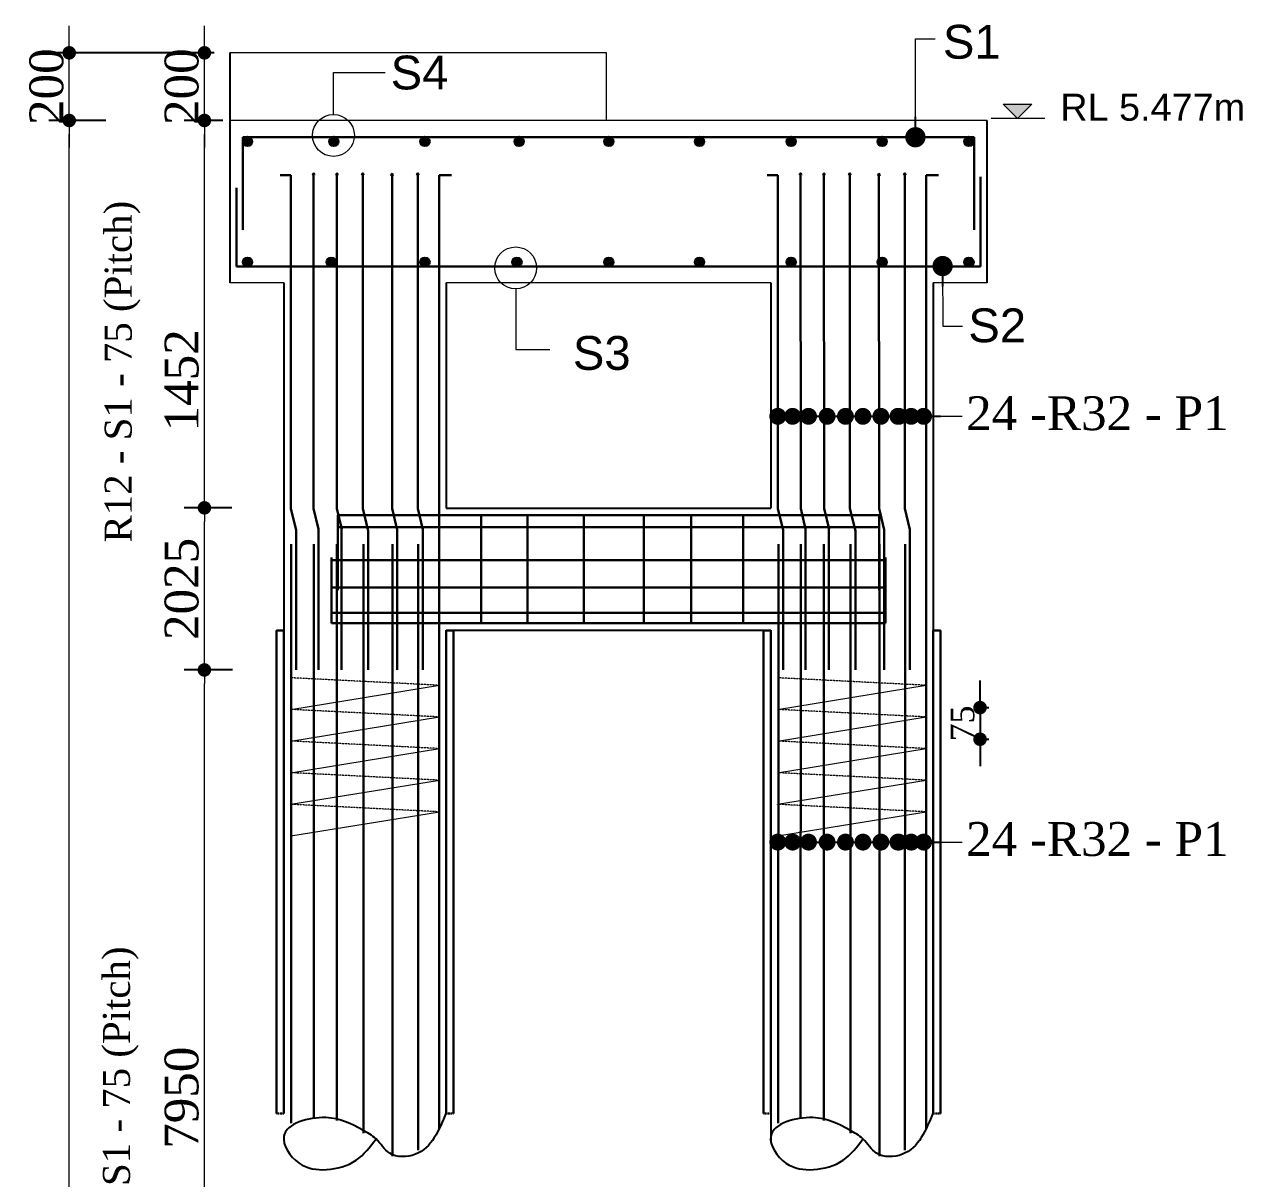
# Model space of a CAD drawing. Header units: millimetres. Extents: x -684453 to 35267, y -286696 to 273430.
# Drawn here: x -304755 to -295749, y 108994 to 117526 of the extents above; entities that cross this region are included whole.
import ezdxf

# ---------------------------------------------------------------- set-up
doc = ezdxf.new("R2010")
doc.units = ezdxf.units.MM
doc.header["$PDMODE"] = 2
doc.linetypes.add('DASHEDX2', pattern=[38.099999999999994, 25.4, -12.7])
doc.linetypes.add('HIDDEN', pattern=[9.524999999999999, 6.35, -3.175])
doc.layers.get('Defpoints').update_dxf_attribs({"lineweight": 13})
for name, color, linetype, lineweight in [('Binder', 136, 'Continuous', 15), ('dim', 4, 'Continuous', 25), ('Dimision', 4, 'Continuous', 9), ('Pile', 11, 'Continuous', 15), ('Pire Line', 11, 'Continuous', 25), ('Reinf.', 12, 'Continuous', 30), ('Rod', 12, 'Continuous', 30), ('Steel Casing', 70, 'Continuous', 30), ('Text', 7, 'Continuous', 15)]:
    doc.layers.add(name, color=color, linetype=linetype, lineweight=lineweight)
doc.styles.add('ROMANS', font='arial.ttf', dxfattribs={"height": 200})
doc.styles.get("Standard").update_dxf_attribs({"font": 'times.ttf'})
doc.dimstyles.new('ISO-25', dxfattribs={"dimtxt": 175, "dimasz": 100, "dimexe": 65, "dimexo": 115.625, "dimgap": 40, "dimtad": 1, "dimtoh": 1, "dimdec": 0, "dimtxsty": 'Standard', "dimblk": 'DOT', "dimcen": 300, "dimclrd": 256, "dimclre": 256, "dimclrt": 256, "dimadec": 0, "dimazin": 0, "dimtfac": 1, "dimtdec": 0, "dimtix": 1, "dimtmove": 0, "dimatfit": 3, "dimldrblk": 'DOT', "dimfxl": 75, "dimlwd": -1, "dimarcsym": 0})

# ---------------------------------------------------------------- blocks, each defined once
blk = doc.blocks.new('_Dot')
at = {"color": 0, "linetype": 'ByBlock', "lineweight": -2}
blk.add_line((-0.5, 0), (-1, 0), dxfattribs=at)
at = {"color": 0, "linetype": 'ByBlock', "const_width": 0.5}
blk.add_lwpolyline([(-0.25, 0, 1), (0.25, 0, 1)], format="xyb", close=True, dxfattribs=at)
blk = doc.blocks.new('*D111')
at = {"layer": 'Defpoints', "color": 0, "ltscale": 3, "transparency": 16777216}
for p in [(-297996.4572006274, 112475.8080255867), (-297996.4572006274, 112241.9991716779), (-297689.797815539, 112241.9991716779)]:
    blk.add_point(p, dxfattribs=at)
at = {"layer": 'Pire Line', "linetype": 'Continuous', "ltscale": 3, "transparency": 16777216}
for p, q in [((-297689.797815539, 112575.8080255867), (-297689.797815539, 112675.8080255867)), ((-297689.797815539, 112475.8080255867), (-297689.797815539, 112241.9991716779)), ((-297689.797815539, 112141.9991716779), (-297689.797815539, 112041.9991716779))]:
    blk.add_line(p, q, dxfattribs=at)
at = {"layer": 'Pire Line', "linetype": 'Continuous', "lineweight": -2, "ltscale": 3, "transparency": 16777216}
for p, q in [((-297724.797815539, 112475.8080255867), (-297624.797815539, 112475.8080255867)), ((-297724.797815539, 112241.9991716779), (-297624.797815539, 112241.9991716779))]:
    blk.add_line(p, q, dxfattribs=at)
at = {"layer": 'Pire Line', "ltscale": 3, "transparency": 16777216, "xscale": 100, "yscale": 100, "zscale": 100}
for p, rotation in [((-297689.797815539, 112475.8080255867), 270), ((-297689.797815539, 112241.9991716779), 90)]:
    blk.add_blockref('_Dot', p, dxfattribs=dict(at, rotation=rotation))
at = {"layer": 'Pire Line', "ltscale": 3, "transparency": 16777216, "insert": (-297819.0642178461, 112358.9035986324), "char_height": 175, "attachment_point": 5, "rotation": 90}
blk.add_mtext('75', dxfattribs=at)
blk = doc.blocks.new('*D115')
at = {"layer": 'Defpoints', "color": 0, "ltscale": 3, "transparency": 16777216}
for p in [(-303424.0061720411, 113952.4193968788), (-303106.4868431191, 113952.4193968788), (-303101.0356423158, 112754.1448276008)]:
    blk.add_point(p, dxfattribs=at)
at = {"layer": 'Dimision', "color": 1, "lineweight": -2, "ltscale": 3, "transparency": 16777216}
for p, q in [((-303222.1118431191, 113952.4193968788), (-303574.0061720411, 113952.4193968788)), ((-303216.6606423158, 112754.1448276008), (-303574.0061720411, 112754.1448276008))]:
    blk.add_line(p, q, dxfattribs=at)
at = {"layer": 'Dimision', "ltscale": 3, "transparency": 16777216}
blk.add_line((-303424.0061720411, 112854.1448276008), (-303424.0061720411, 113852.4193968788), dxfattribs=at)
at = {"layer": 'Dimision', "ltscale": 3, "transparency": 16777216, "xscale": 100, "yscale": 100, "zscale": 100}
for p, rotation in [((-303424.0061720411, 113952.4193968788), 90), ((-303424.0061720411, 112754.1448276008), 270)]:
    blk.add_blockref('_Dot', p, dxfattribs=dict(at, rotation=rotation))
at = {"layer": 'Dimision', "ltscale": 3, "transparency": 16777216, "insert": (-303591.1691136417, 113353.2821122399), "char_height": 250, "attachment_point": 5, "rotation": 90}
blk.add_mtext('2025', dxfattribs=at)
blk = doc.blocks.new('*D118')
at = {"layer": 'Defpoints', "color": 0, "ltscale": 3, "transparency": 16777216}
for p in [(-303424.0061720412, 112754.1448276008), (-303101.0356423158, 112754.1448276008), (-303130.239891895, 106430.6560006439)]:
    blk.add_point(p, dxfattribs=at)
at = {"layer": 'Dimision', "color": 1, "lineweight": -2, "ltscale": 3, "transparency": 16777216}
for p, q in [((-303216.6606423158, 112754.1448276008), (-303574.0061720412, 112754.1448276008)), ((-303245.864891895, 106430.6560006439), (-303574.0061720412, 106430.6560006439))]:
    blk.add_line(p, q, dxfattribs=at)
at = {"layer": 'Dimision', "ltscale": 3, "transparency": 16777216}
blk.add_line((-303424.0061720412, 106530.6560006439), (-303424.0061720412, 112654.1448276008), dxfattribs=at)
at = {"layer": 'Dimision', "ltscale": 3, "transparency": 16777216, "xscale": 100, "yscale": 100, "zscale": 100}
for p, rotation in [((-303424.0061720412, 112754.1448276008), 90), ((-303424.0061720412, 106430.6560006439), 270)]:
    blk.add_blockref('_Dot', p, dxfattribs=dict(at, rotation=rotation))
at = {"layer": 'Dimision', "ltscale": 3, "transparency": 16777216, "insert": (-303591.5296039085, 109592.4004141224), "char_height": 250, "attachment_point": 5, "rotation": 90}
blk.add_mtext('7950', dxfattribs=at)
blk = doc.blocks.new('*D119')
at = {"layer": 'Defpoints', "color": 0, "ltscale": 3, "transparency": 16777216}
for p in [(-303424.0061720407, 116815.628240814), (-303172.4875720821, 116815.628240814), (-303106.4868431191, 113952.4193968788)]:
    blk.add_point(p, dxfattribs=at)
at = {"layer": 'Dimision', "color": 1, "lineweight": -2, "ltscale": 3, "transparency": 16777216}
for p, q in [((-303288.1125720821, 116815.628240814), (-303574.0061720407, 116815.628240814)), ((-303222.1118431191, 113952.4193968788), (-303574.0061720407, 113952.4193968788))]:
    blk.add_line(p, q, dxfattribs=at)
at = {"layer": 'Dimision', "ltscale": 3, "transparency": 16777216}
blk.add_line((-303424.0061720407, 114052.4193968788), (-303424.0061720407, 116715.628240814), dxfattribs=at)
at = {"layer": 'Dimision', "ltscale": 3, "transparency": 16777216, "xscale": 100, "yscale": 100, "zscale": 100}
for p, rotation in [((-303424.0061720407, 116815.628240814), 90), ((-303424.0061720407, 113952.4193968788), 270)]:
    blk.add_blockref('_Dot', p, dxfattribs=dict(at, rotation=rotation))
at = {"layer": 'Dimision', "ltscale": 3, "transparency": 16777216, "insert": (-303591.1691136412, 114894.9954146216), "char_height": 250, "attachment_point": 5, "rotation": 90}
blk.add_mtext('1452', dxfattribs=at)
blk = doc.blocks.new('*D121')
at = {"layer": 'Defpoints', "color": 0, "ltscale": 3, "transparency": 16777216}
for p in [(-304423.426995231, 116815.628240814), (-304035.9953661415, 116815.628240814), (-303869.2103065042, 83736.26706306737)]:
    blk.add_point(p, dxfattribs=at)
at = {"layer": 'Dimision', "color": 1, "lineweight": -2, "ltscale": 3, "transparency": 16777216}
for p, q in [((-304151.6203661415, 116815.628240814), (-304573.426995231, 116815.628240814)), ((-303984.8353065042, 83736.26706306737), (-304573.426995231, 83736.26706306737))]:
    blk.add_line(p, q, dxfattribs=at)
at = {"layer": 'Dimision', "ltscale": 3, "transparency": 16777216}
blk.add_line((-304423.426995231, 83836.26706306737), (-304423.426995231, 116715.628240814), dxfattribs=at)
at = {"layer": 'Dimision', "ltscale": 3, "transparency": 16777216, "xscale": 100, "yscale": 100, "zscale": 100}
for p, rotation in [((-304423.426995231, 116815.628240814), 90), ((-304423.426995231, 83736.26706306737), 270)]:
    blk.add_blockref('_Dot', p, dxfattribs=dict(at, rotation=rotation))
at = {"layer": 'Dimision', "ltscale": 3, "transparency": 16777216, "insert": (-304590.9504270983, 100275.9476519407), "char_height": 250, "attachment_point": 5, "rotation": 90}
blk.add_mtext('59552', dxfattribs=at)
blk = doc.blocks.new('*D377')
at = {"layer": 'Defpoints', "color": 0, "ltscale": 0.25, "transparency": 16777216}
for p in [(-303424.0061720412, 117315.628240814), (-303236.6887370545, 117315.628240814), (-303172.4875720821, 116815.628240814)]:
    blk.add_point(p, dxfattribs=at)
at = {"layer": 'Dimision', "ltscale": 0.25, "transparency": 16777216}
for p, q in [((-303424.0061720412, 117415.628240814), (-303424.0061720412, 117515.628240814)), ((-303424.0061720412, 116815.628240814), (-303424.0061720412, 117315.628240814)), ((-303424.0061720412, 116715.628240814), (-303424.0061720412, 116615.628240814))]:
    blk.add_line(p, q, dxfattribs=at)
at = {"layer": 'Dimision', "color": 1, "lineweight": -2, "ltscale": 0.25, "transparency": 16777216}
for p, q in [((-303352.3137370545, 117315.628240814), (-303574.0061720412, 117315.628240814)), ((-303288.1125720821, 116815.628240814), (-303574.0061720412, 116815.628240814))]:
    blk.add_line(p, q, dxfattribs=at)
at = {"layer": 'Dimision', "ltscale": 0.25, "transparency": 16777216, "xscale": 100, "yscale": 100, "zscale": 100}
for p, rotation in [((-303424.0061720412, 117315.628240814), 270), ((-303424.0061720412, 116815.628240814), 90)]:
    blk.add_blockref('_Dot', p, dxfattribs=dict(at, rotation=rotation))
at = {"layer": 'Dimision', "ltscale": 0.25, "transparency": 16777216, "insert": (-303591.1691136418, 117065.628240814), "char_height": 250, "attachment_point": 5, "rotation": 90}
blk.add_mtext('200', dxfattribs=at)
blk = doc.blocks.new('*D378')
at = {"layer": 'Defpoints', "color": 0, "ltscale": 0.25, "transparency": 16777216}
for p in [(-304423.4269952302, 117315.628240814), (-303236.6887370545, 117315.628240814), (-304035.9953661415, 116815.628240814)]:
    blk.add_point(p, dxfattribs=at)
at = {"layer": 'Dimision', "ltscale": 0.25, "transparency": 16777216}
for p, q in [((-304423.4269952302, 117415.628240814), (-304423.4269952302, 117515.628240814)), ((-304423.4269952302, 116815.628240814), (-304423.4269952302, 117315.628240814)), ((-304423.4269952302, 116715.628240814), (-304423.4269952302, 116615.628240814))]:
    blk.add_line(p, q, dxfattribs=at)
at = {"layer": 'Dimision', "color": 1, "lineweight": -2, "ltscale": 0.25, "transparency": 16777216}
for p, q in [((-303352.3137370545, 117315.628240814), (-304573.4269952302, 117315.628240814)), ((-304151.6203661415, 116815.628240814), (-304573.4269952302, 116815.628240814))]:
    blk.add_line(p, q, dxfattribs=at)
at = {"layer": 'Dimision', "ltscale": 0.25, "transparency": 16777216, "xscale": 100, "yscale": 100, "zscale": 100}
for p, rotation in [((-304423.4269952302, 117315.628240814), 270), ((-304423.4269952302, 116815.628240814), 90)]:
    blk.add_blockref('_Dot', p, dxfattribs=dict(at, rotation=rotation))
at = {"layer": 'Dimision', "ltscale": 0.25, "transparency": 16777216, "insert": (-304590.5899368307, 117065.628240814), "char_height": 250, "attachment_point": 5, "rotation": 90}
blk.add_mtext('200', dxfattribs=at)

msp = doc.modelspace()

# ---------------------------------------------------------------- hatches: boundary and pattern name
at = {"layer": 'Dimision', "ltscale": 5}
msp.add_hatch(color=256, dxfattribs=at).paths.add_polyline_path([(-297519.2581646407, 116936.6578329453), (-297307.1261302847, 116936.6578329453), (-297413.1921474627, 116830.5918157674)])
at = {"layer": 'Pire Line', "ltscale": 3}
h = msp.add_hatch(color=256, dxfattribs=at)
h.set_gradient(color1=(238, 17, 46), color2=(219, 15, 42), one_color=1, tint=0.4600000083446503, name='INVCYLINDER')
h.paths.add_polyline_path([(-303140.195875369, 116661.3299771968, 1), (-303070.2995783183, 116661.3299771968, 1)])
h = msp.add_hatch(color=256, dxfattribs=at)
h.set_gradient(color1=(238, 17, 46), color2=(219, 15, 42), one_color=1, tint=0.4600000083446503, name='INVCYLINDER')
h.paths.add_polyline_path([(-302502.6574024805, 116661.3299771968, 1), (-302432.7611054297, 116661.3299771968, 1)])
h = msp.add_hatch(color=256, dxfattribs=at)
h.set_gradient(color1=(238, 17, 46), color2=(219, 15, 42), one_color=1, tint=0.4600000083446503, name='INVCYLINDER')
h.paths.add_polyline_path([(-301828.3874997, 116661.3299771968, 1), (-301758.4912026492, 116661.3299771968, 1)])
h = msp.add_hatch(color=256, dxfattribs=at)
h.set_gradient(color1=(238, 17, 46), color2=(219, 15, 42), one_color=1, tint=0.4600000083446503, name='INVCYLINDER')
h.paths.add_polyline_path([(-301132.7549575539, 116661.3299771968, 1), (-301062.8586605032, 116661.3299771968, 1)])
h = msp.add_hatch(color=256, dxfattribs=at)
h.set_gradient(color1=(238, 17, 46), color2=(219, 15, 42), one_color=1, tint=0.4600000083446503, name='INVCYLINDER')
h.paths.add_polyline_path([(-300468.7534065094, 116661.3299771968, 1), (-300398.8571094587, 116661.3299771968, 1)])
h = msp.add_hatch(color=256, dxfattribs=at)
h.set_gradient(color1=(238, 17, 46), color2=(219, 15, 42), one_color=1, tint=0.4600000083446503, name='INVCYLINDER')
h.paths.add_polyline_path([(-299798.4155329239, 116661.3299771968, 1), (-299728.5192358731, 116661.3299771968, 1)])
h = msp.add_hatch(color=256, dxfattribs=at)
h.set_gradient(color1=(238, 17, 46), color2=(219, 15, 42), one_color=1, tint=0.4600000083446503, name='INVCYLINDER')
h.paths.add_polyline_path([(-299121.5684647512, 116661.3299771968, 1), (-299051.6721677005, 116661.3299771968, 1)])
h = msp.add_hatch(color=256, dxfattribs=at)
h.set_gradient(color1=(238, 17, 46), color2=(219, 15, 42), one_color=1, tint=0.4600000083446503, name='INVCYLINDER')
h.paths.add_polyline_path([(-298448.546206336, 116661.3299771968, 1), (-298378.6499092852, 116661.3299771968, 1)])
h = msp.add_hatch(color=256, dxfattribs=at)
h.set_gradient(color1=(238, 17, 46), color2=(219, 15, 42), one_color=1, tint=0.4600000083446503, name='INVCYLINDER')
h.paths.add_polyline_path([(-297806.5474048416, 116661.3299771968, 1), (-297736.6511077909, 116661.3299771968, 1)])
h = msp.add_hatch(color=256, dxfattribs=at)
h.set_gradient(color1=(238, 17, 46), color2=(219, 15, 42), one_color=1, tint=0.4600000083446503, name='INVCYLINDER')
h.paths.add_polyline_path([(-303140.195875369, 115767.9260307527, -1), (-303070.2995783183, 115767.9260307527, -1)])
h = msp.add_hatch(color=256, dxfattribs=at)
h.set_gradient(color1=(238, 17, 46), color2=(219, 15, 42), one_color=1, tint=0.4600000083446503, name='INVCYLINDER')
h.paths.add_polyline_path([(-302521.11940422, 115767.9260307527, -1), (-302451.2231071692, 115767.9260307527, -1)])
h = msp.add_hatch(color=256, dxfattribs=at)
h.set_gradient(color1=(238, 17, 46), color2=(219, 15, 42), one_color=1, tint=0.4600000083446503, name='INVCYLINDER')
h.paths.add_polyline_path([(-301828.3874997, 115767.9260307527, -1), (-301758.4912026492, 115767.9260307527, -1)])
h = msp.add_hatch(color=256, dxfattribs=at)
h.set_gradient(color1=(238, 17, 46), color2=(219, 15, 42), one_color=1, tint=0.4600000083446503, name='INVCYLINDER')
h.paths.add_polyline_path([(-301148.268289235, 115767.9260307527, -1), (-301078.3719921842, 115767.9260307527, -1)])
h = msp.add_hatch(color=256, dxfattribs=at)
h.set_gradient(color1=(238, 17, 46), color2=(219, 15, 42), one_color=1, tint=0.4600000083446503, name='INVCYLINDER')
h.paths.add_polyline_path([(-300468.7534065094, 115767.9260307527, -1), (-300398.8571094587, 115767.9260307527, -1)])
h = msp.add_hatch(color=256, dxfattribs=at)
h.set_gradient(color1=(238, 17, 46), color2=(219, 15, 42), one_color=1, tint=0.4600000083446503, name='INVCYLINDER')
h.paths.add_polyline_path([(-299798.4155329239, 115767.9260307527, -1), (-299728.5192358731, 115767.9260307527, -1)])
h = msp.add_hatch(color=256, dxfattribs=at)
h.set_gradient(color1=(238, 17, 46), color2=(219, 15, 42), one_color=1, tint=0.4600000083446503, name='INVCYLINDER')
h.paths.add_polyline_path([(-299121.5684647512, 115767.9260307527, -1), (-299051.6721677005, 115767.9260307527, -1)])
h = msp.add_hatch(color=256, dxfattribs=at)
h.set_gradient(color1=(238, 17, 46), color2=(219, 15, 42), one_color=1, tint=0.4600000083446503, name='INVCYLINDER')
h.paths.add_polyline_path([(-298448.546206336, 115767.9260307527, -1), (-298378.6499092852, 115767.9260307527, -1)])
h = msp.add_hatch(color=256, dxfattribs=at)
h.set_gradient(color1=(238, 17, 46), color2=(219, 15, 42), one_color=1, tint=0.4600000083446503, name='INVCYLINDER')
h.paths.add_polyline_path([(-297806.5474048416, 115767.9260307527, -1), (-297736.6511077909, 115767.9260307527, -1)])
at = {"layer": 'Reinf.', "ltscale": 5}
for points in [[(-302622.8309933733, 116418.0257899626, 1), (-302610.8309933733, 116418.0257899626, 1)], [(-302450.0590221065, 116418.0257899626, 1), (-302438.0590221065, 116418.0257899626, 1)], [(-302259.0228101538, 116418.0257899626, 1), (-302247.0228101538, 116418.0257899626, 1)], [(-302042.8913556276, 116414.296144103, 1), (-302030.8913556276, 116414.296144103, 1)], [(-301852.3917552386, 116418.0257899626, 1), (-301840.3917552386, 116418.0257899626, 1)], [(-299022.8309933733, 116418.0257899626, 1), (-299010.8309933733, 116418.0257899626, 1)], [(-298850.0590221065, 116418.0257899626, 1), (-298838.0590221065, 116418.0257899626, 1)], [(-298659.0228101538, 116418.0257899626, 1), (-298647.0228101538, 116418.0257899626, 1)], [(-298442.8913556276, 116414.296144103, 1), (-298430.8913556276, 116414.296144103, 1)], [(-298252.3917552386, 116418.0257899626, 1), (-298240.3917552386, 116418.0257899626, 1)]]:
    msp.add_hatch(color=256, dxfattribs=at).paths.add_polyline_path(points)

# ---------------------------------------------------------------- linework, layer by layer
at = {"layer": 'Binder', "linetype": 'DASHEDX2', "ltscale": 0.006999999999999999}
for p, q in [((-301687.1208152869, 112640.6313957322), (-302785.1144243928, 112696.1882196341)), ((-298089.1523424708, 112640.6313957322), (-299187.1459515766, 112696.1882196341)), ((-301687.1208152869, 112406.8225418234), (-302785.1144243928, 112462.3793657253)), ((-298089.1523424708, 112406.8225418234), (-299187.1459515767, 112462.3793657253)), ((-301687.120815287, 112173.0136879146), (-302785.1144243929, 112228.5705118165)), ((-298089.1523424709, 112173.0136879146), (-299187.1459515768, 112228.5705118165)), ((-301687.1208152871, 111939.2048340058), (-302785.1144243929, 111994.7616579078)), ((-298089.1523424709, 111939.2048340058), (-299187.1459515768, 111994.7616579078)), ((-301687.1208152871, 111705.395980097), (-302785.114424393, 111760.952803999)), ((-298089.152342471, 111705.395980097), (-299187.1459515769, 111760.952803999))]:
    msp.add_line(p, q, dxfattribs=at)
at = {"layer": 'Binder', "ltscale": 5}
for p, q in [((-302785.1144243928, 112462.3793657253), (-301687.1208152869, 112640.6313957322)), ((-299187.1459515766, 112462.3793657253), (-298089.1523424708, 112640.6313957322)), ((-302785.1144243928, 112228.5705118165), (-301687.1208152869, 112406.8225418234)), ((-299187.1459515767, 112228.5705118165), (-298089.1523424708, 112406.8225418234)), ((-302785.1144243929, 111994.7616579078), (-301687.120815287, 112173.0136879146)), ((-299187.1459515768, 111994.7616579078), (-298089.1523424709, 112173.0136879146)), ((-302785.1144243929, 111760.952803999), (-301687.1208152871, 111939.2048340058)), ((-299187.1459515768, 111760.952803999), (-298089.1523424709, 111939.2048340058)), ((-302785.114424393, 111527.1439500902), (-301687.1208152871, 111705.395980097)), ((-299187.1459515769, 111527.1439500902), (-298089.152342471, 111705.395980097))]:
    msp.add_line(p, q, dxfattribs=at)
at = {"layer": 'dim', "ltscale": 30}
for points in [[(-301636.6887370544, 109483.8502030367), (-301864.2796417706, 109174.0154472273), (-302054.1529183149, 109181.4410870934), (-302155.3365414182, 109287.4314149645), (-302252.7095212998, 109353.3193168099), (-302526.9260566939, 109445.0758169805), (-302836.6887370544, 109307.7592790325), (-302724.5335433491, 109109.0309498596), (-302521.6770077728, 109061.2929512903), (-302302.6125493018, 109129.9759681499), (-302155.3365414182, 109287.4314149645)], [(-298036.6887370544, 109483.8502030367), (-298264.2796417706, 109174.0154472273), (-298454.1529183149, 109181.4410870934), (-298555.3365414182, 109287.4314149645), (-298652.7095212998, 109353.3193168099), (-298926.9260566939, 109445.0758169805), (-299236.6887370544, 109307.7592790325), (-299124.5335433491, 109109.0309498596), (-298921.6770077728, 109061.2929512903), (-298702.6125493018, 109129.9759681499), (-298555.3365414182, 109287.4314149645)]]:
    msp.add_spline(points, degree=3, dxfattribs=at)
at = {"layer": 'Dimision', "ltscale": 5}
for p, q in [((-298166.8353472647, 117418.5390627056), (-298020.4341671917, 117418.5390627056)), ((-302469.8354735221, 116860.0849213), (-302469.8354735221, 117169.9333339842)), ((-302469.8354735221, 117169.9333339842), (-302087.8350950647, 117169.9333339842)), ((-297209.9969402009, 116830.5918157674), (-297606.8448849143, 116830.5918157674)), ((-301122.8718248734, 115571.1715603279), (-301122.8718248734, 115122.2531829678)), ((-297965.9763011182, 115296.1619560385), (-297819.5751210452, 115296.1619560385)), ((-301122.8718248734, 115122.2531829678), (-300871.2966282855, 115122.2531829678)), ((-297822.7261225078, 111481.6875297838), (-297822.7261225078, 111481.6875297838)), ((-297822.7261225078, 111481.6875297838), (-297822.7261225078, 111481.6875297838))]:
    msp.add_line(p, q, dxfattribs=at)
msp.add_lwpolyline([(-297519.2581646407, 116936.6578329453), (-297307.1261302847, 116936.6578329453), (-297413.1921474627, 116830.5918157674)], close=True, dxfattribs=at)
for centre in [(-302469.8354735221, 116705.2571160661), (-301122.8718248734, 115725.9993655618)]:
    msp.add_circle(centre, 154.8278052338719, dxfattribs=at)
at = {"layer": 'Pile', "ltscale": 3}
for p, q in [((-300451.6887370544, 117315.6282408139), (-303236.6887370544, 117315.6282408139)), ((-300451.6887370543, 116815.6282408139), (-300451.6887370544, 117315.6282408139)), ((-297636.6887370544, 116815.6282408139), (-303236.6887370544, 116815.6282408139)), ((-302836.6887370544, 115615.6282408139), (-303236.6887370544, 115615.6282408139)), ((-299236.6887370544, 115615.6282408139), (-301636.6887370544, 115615.6282408139)), ((-297636.6887370544, 115615.6282408139), (-298036.6887370544, 115615.6282408139))]:
    msp.add_line(p, q, dxfattribs=at)
at = {"layer": 'Pire Line', "ltscale": 3}
for p, q in [((-303236.6887370544, 117315.6282408139), (-303236.6887370544, 115615.6282408139)), ((-297636.6887370544, 115615.6282408139), (-297636.6887370544, 116815.6282408139)), ((-302836.6887370544, 115615.6282408139), (-302836.6887370544, 109476.7850459145)), ((-301636.6887370544, 115615.6282408139), (-301636.6887370544, 113948.8122594143)), ((-299236.6887370544, 115615.6282408139), (-299236.6887370544, 113948.8122594144)), ((-298036.6887370544, 115615.6282408139), (-298036.6887370544, 109483.8502030367)), ((-298036.6887370544, 115615.6282408139), (-298036.6887370544, 109483.8502030367)), ((-301636.6887370544, 113948.8122594144), (-299236.6887370544, 113948.8122594144)), ((-301636.6887370544, 113048.8122594143), (-299236.6887370544, 113048.8122594144)), ((-301636.6887370544, 113048.8122594143), (-301636.6887370544, 109483.8502030367)), ((-299236.6887370544, 113048.8122594144), (-299236.6887370544, 109271.9698356152)), ((-299236.6887370544, 113048.8122594144), (-299236.6887370544, 109271.9698356152))]:
    msp.add_line(p, q, dxfattribs=at)
at = {"layer": 'Pire Line', "color": 1, "ltscale": 3}
for centre in [(-303105.2477268436, 116661.3299771968), (-302467.7092539551, 116661.3299771968), (-301793.4393511746, 116661.3299771968), (-301097.8068090286, 116661.3299771968), (-300433.805257984, 116661.3299771968), (-299763.4673843985, 116661.3299771968), (-299086.6203162259, 116661.3299771968), (-298413.5980578106, 116661.3299771968), (-297771.5992563163, 116661.3299771968), (-303105.2477268436, 115767.9260307527), (-302486.1712556946, 115767.9260307527), (-301793.4393511746, 115767.9260307527), (-301113.3201407096, 115767.9260307527), (-300433.805257984, 115767.9260307527), (-299763.4673843985, 115767.9260307527), (-299086.6203162259, 115767.9260307527), (-298413.5980578106, 115767.9260307527), (-297771.5992563163, 115767.9260307527)]:
    msp.add_circle(centre, 34.94814852538771, dxfattribs=at)
at = {"layer": 'Reinf.', "ltscale": 5}
for p, q in [((-302785.1144243927, 116412.154089208), (-302864.1338402811, 116412.154089208)), ((-302616.8309933733, 113946.4647267785), (-302616.8309933733, 116418.0257899626)), ((-302443.8452010635, 113946.4647267785), (-302443.8452010635, 116416.1203690047)), ((-302253.0228101538, 113946.4647267785), (-302253.0228101538, 116418.0257899626)), ((-302036.8913556276, 113946.4647267785), (-302036.8913556276, 116418.0257899626)), ((-301689.1523424708, 116412.154089208), (-301596.9861806414, 116412.154089208)), ((-299185.1144243927, 116412.154089208), (-299264.1338402811, 116412.154089208)), ((-299015.622121, 113946.4647267785), (-299016.8309933733, 116418.0257899626)), ((-298842.6363286902, 113946.4647267785), (-298843.8452010635, 116416.1203690047)), ((-298651.8139377804, 113946.4647267785), (-298653.0228101538, 116418.0257899626)), ((-298435.6824832542, 113946.4647267785), (-298436.8913556276, 116418.0257899626)), ((-298089.1523424708, 116412.154089208), (-297996.9861806414, 116412.154089208)), ((-302785.1144243927, 113946.4647267785), (-302746.273243094, 113787.8744862759)), ((-302616.8309933733, 113946.4647267785), (-302580.5256444843, 113794.4765318172)), ((-302443.8452010635, 113946.4647267785), (-302407.5398521745, 113794.4765318172)), ((-302253.0228101538, 113946.4647267785), (-302212.1974316417, 113782.7086242434)), ((-302036.8913556276, 113946.4647267785), (-301998.7455099961, 113789.684794293)), ((-301846.2198026181, 113946.4647267784), (-301809.3196830134, 113792.928044884)), ((-299183.9055520194, 113946.4647267785), (-299145.0643707207, 113787.8744862759)), ((-299015.622121, 113946.4647267785), (-298979.3167721109, 113794.4765318172)), ((-298842.6363286902, 113946.4647267785), (-298806.3309798011, 113794.4765318172)), ((-298651.8139377804, 113946.4647267785), (-298610.9885592684, 113782.7086242434)), ((-298435.6824832542, 113946.4647267785), (-298397.5366376227, 113789.684794293)), ((-298245.0109302448, 113946.4647267784), (-298208.11081064, 113792.928044884)), ((-302746.273243094, 112754.1448276008), (-302746.273243094, 113787.8744862758)), ((-302580.5256444843, 112754.1448276008), (-302580.5256444843, 113794.4765318171)), ((-302409.5163253131, 112754.1448276008), (-302409.5163253131, 113799.622284203)), ((-302212.1974316417, 112754.1448276008), (-302212.1974316417, 113782.7086242433)), ((-301998.745509996, 112754.1448276008), (-301998.7455099961, 113789.684794293)), ((-301809.3196830134, 112754.1448276008), (-301809.3196830134, 113792.9280448841)), ((-299145.0643707207, 112754.1448276008), (-299145.0643707206, 113787.8744862758)), ((-298979.3167721109, 112754.1448276008), (-298979.3167721109, 113794.4765318171)), ((-298808.3074529397, 112754.1448276008), (-298808.3074529397, 113799.622284203)), ((-298610.9885592684, 112754.1448276008), (-298610.9885592684, 113782.7086242433)), ((-298397.5366376227, 112754.1448276008), (-298397.5366376227, 113789.684794293)), ((-298208.1108106401, 112754.1448276008), (-298208.11081064, 113792.9280448841)), ((-302781.8109912178, 109404.4018888377), (-302781.8109912177, 113684.769622272)), ((-302616.063392608, 109444.2327096947), (-302616.063392608, 113684.769622272)), ((-302445.0540734368, 109424.8929126031), (-302445.0540734368, 113684.769622272)), ((-302247.7351797654, 109330.142293065), (-302247.7351797654, 113684.769622272)), ((-302034.2832581198, 109160.4107217308), (-302034.2832581198, 113684.769622272)), ((-301844.8574311372, 109203.6224234972), (-301844.8574311371, 113684.769622272)), ((-299181.8109912178, 109404.4018888377), (-299180.6021188444, 113684.769622272)), ((-299016.063392608, 109444.2327096947), (-299014.8545202347, 113684.769622272)), ((-298845.0540734368, 109424.8929126031), (-298843.8452010635, 113684.769622272)), ((-298647.7351797654, 109330.142293065), (-298646.5263073921, 113684.769622272)), ((-298434.2832581198, 109160.4107217308), (-298433.0743857465, 113684.769622272)), ((-298244.8574311372, 109203.6224234972), (-298243.6485587638, 113684.769622272))]:
    msp.add_line(p, q, dxfattribs=at)
for points in [[(-302785.1144243927, 113946.4647267785), (-302785.1144243927, 116412.154089208)], [(-301846.2198026181, 113946.4647267785), (-301846.2198026181, 116418.0257899626)], [(-301689.1523424708, 109361.3030944524), (-301689.1523424708, 116412.154089208)], [(-299183.9055520194, 113946.4647267785), (-299185.1144243927, 116412.154089208)], [(-298245.0109302448, 113946.4647267785), (-298246.2198026181, 116418.0257899626)], [(-298089.1523424708, 109361.3030944524), (-298089.1523424708, 116412.154089208)]]:
    msp.add_lwpolyline(points, dxfattribs=at)
for centre in [(-302616.8309933733, 116418.0257899626), (-302444.0590221065, 116418.0257899626), (-302253.0228101538, 116418.0257899626), (-302036.8913556276, 116414.296144103), (-301846.3917552386, 116418.0257899626), (-299016.8309933733, 116418.0257899626), (-298844.0590221065, 116418.0257899626), (-298653.0228101538, 116418.0257899626), (-298436.8913556276, 116414.296144103), (-298246.3917552386, 116418.0257899626)]:
    msp.add_circle(centre, 6, dxfattribs=at)
at = {"layer": 'Rod', "ltscale": 0.1}
for p, q in [((-297733.1751863275, 116691.762865519), (-303140.2022877812, 116691.762865519)), ((-303140.2022877812, 116008.4981241363), (-303140.2022877812, 116691.762865519)), ((-297733.1751863275, 116008.4981241363), (-297733.1751863275, 116691.762865519)), ((-297686.6887370544, 115736.5227780132), (-297686.6887370544, 116398.7579697408)), ((-303186.6887370544, 115736.5227780132), (-303186.6887370544, 116317.2697863198)), ((-297686.6887370543, 115736.5227780132), (-303186.6887370543, 115736.5227780132)), ((-298435.1038051312, 113898.4802415924), (-302438.2736689775, 113898.4802415924)), ((-302438.2736689775, 113344.4799130304), (-302438.2736689775, 113898.4802415924)), ((-301377.0380442573, 113898.4802415924), (-301377.0380442573, 113099.2692613733)), ((-301034.5538176509, 113898.4802415924), (-301034.5538176509, 113099.2692613733)), ((-300619.5453887008, 113898.4802415924), (-300619.5453887008, 113099.2692613733)), ((-300176.4474165328, 113898.4802415924), (-300176.4474165328, 113099.2692613733)), ((-299825.5211212952, 113898.4802415924), (-299825.5211212952, 113099.2692613733)), ((-299440.1627657419, 113898.4802415924), (-299440.1627657419, 113099.2692613733)), ((-298435.1038051312, 113344.4799130304), (-298435.1038051312, 113898.4802415924)), ((-298435.1038051312, 113810.4888244102), (-302438.2736689775, 113810.4888244102)), ((-302484.7601182507, 113099.2692613733), (-302484.7601182507, 113586.3124693937)), ((-298388.617355858, 113099.2692613733), (-298388.617355858, 113586.3124693937)), ((-298388.6173558579, 113565.2734052324), (-302484.7601182507, 113565.2734052324)), ((-298388.6173558579, 113364.6551128449), (-302484.7601182507, 113364.6551128449)), ((-298388.6173558579, 113177.1594090754), (-302484.7601182507, 113177.1594090754)), ((-298388.6173558579, 113099.2692613733), (-302484.7601182507, 113099.2692613733))]:
    msp.add_line(p, q, dxfattribs=at)
at = {"layer": 'Steel Casing', "linetype": 'HIDDEN', "ltscale": 0.3}
for p, q in [((-302890.0131447112, 109476.785225042), (-302836.7111024018, 109476.7850459896)), ((-301636.6854531163, 109476.7810148595), (-301583.3834108069, 109476.7808358071)), ((-299290.0131447111, 109476.785225042), (-299236.7111024018, 109476.7850459896)), ((-298036.6854531163, 109476.7810148595), (-297983.3834108069, 109476.7808358071))]:
    msp.add_line(p, q, dxfattribs=at)
at = {"layer": 'Steel Casing', "linetype": 'Continuous', "ltscale": 0.3}
for points in [[(-302836.7111024018, 109476.7850459896), (-302836.6967821714, 113044.8963663695), (-302890.0244737805, 113044.8963663695), (-302890.0393839655, 109476.7852251302)], [(-301583.3834108069, 109476.7808358071), (-301583.3690905624, 113044.8963663695), (-301636.6967821714, 113044.8963663695), (-301636.7116923712, 109476.7810149476)], [(-299236.7111024018, 109476.7850459896), (-299236.6967821714, 113044.8963663695), (-299290.0244737804, 113044.8963663695), (-299290.0393839655, 109476.7852251302)], [(-297983.3834108069, 109476.7808358071), (-297983.3690905623, 113044.8963663695), (-298036.6967821714, 113044.8963663695), (-298036.7116923712, 109476.7810149476)]]:
    msp.add_lwpolyline(points, dxfattribs=at)

# ---------------------------------------------------------------- texts
at = {"layer": 'Dimision', "ltscale": 3, "char_height": 200, "attachment_point": 5, "rotation": 90}
for insert in [(-304028.8186484028, 114959.0919908517), (-304042.0404825076, 109447.6356978271)]:
    msp.add_mtext('R12 - S1 - 75 (Pitch)', dxfattribs=dict(at, insert=insert))
at = {"layer": 'Text', "style": 'ROMANS'}
msp.add_text('RL 5.477m', height=200, dxfattribs=at).set_placement((-297096.7058952088, 116813.8977891223))
at = {"layer": 'Text'}
for p in [(-297792.7947943633, 114526.9216836627), (-297792.7947943633, 111379.74182098)]:
    msp.add_text('24 -R32 - P1', height=250, dxfattribs=at).set_placement(p)
at = {"layer": 'Text', "char_height": 250, "width": 8235.458837304614, "attachment_point": 1, "style": 'ROMANS'}
for s, insert in [('S1', (-297964.3213441778, 117522.3117376056)), ('S4', (-302047.1148120436, 117295.1180792437)), ('S2', (-297776.753122378, 115426.5876671194)), ('S3', (-300700.1511633949, 115222.4144936962))]:
    msp.add_mtext(s, dxfattribs=dict(at, insert=insert))

# ---------------------------------------------------------------- dimensions: what is measured, and where the dimension line sits
at = {"layer": 'Dimision', "ltscale": 0.25}
for base, p1, picture, middle in [((-304423.4269952302, 117315.628240814), (-304035.9953661414, 116815.6282408139), '*D378', (-304590.5899368307, 117065.628240814)), ((-303424.0061720412, 117315.628240814), (-303172.487572082, 116815.6282408139), '*D377', (-303591.1691136418, 117065.628240814))]:
    dim = msp.add_linear_dim(base=base, p1=p1, p2=(-303236.6887370544, 117315.6282408139), angle=90, text='200', dimstyle='ISO-25', override={"dimtxt": 250, "dimexe": 150, "dimclre": 1, "dimtmove": 1}, dxfattribs=at)
    dim.commit()
    dim.dimension.update_dxf_attribs({"geometry": picture, "text_midpoint": middle})
at = {"layer": 'Dimision', "ltscale": 3}
for base, p1, p2, text, picture, middle in [((-304423.426995231, 116815.628240814), (-303869.210306504, 83736.26706306734), (-304035.9953661414, 116815.6282408139), '59552', '*D121', (-304590.9504270983, 100275.9476519407)), ((-303424.0061720411, 113952.4193968788), (-303101.0356423157, 112754.1448276008), (-303106.486843119, 113952.4193968787), '2025', '*D115', (-303591.1691136417, 113353.2821122399)), ((-303424.0061720412, 112754.1448276008), (-303130.2398918949, 106430.6560006439), (-303101.0356423157, 112754.1448276008), '7950', '*D118', (-303591.5296039085, 109592.4004141224))]:
    dim = msp.add_linear_dim(base=base, p1=p1, p2=p2, angle=90, text=text, dimstyle='ISO-25', override={"dimtxt": 250, "dimexe": 150, "dimclre": 1}, dxfattribs=at)
    dim.commit()
    dim.dimension.update_dxf_attribs({"geometry": picture, "text_midpoint": middle})
dim = msp.add_linear_dim(base=(-303424.0061720407, 116815.628240814), p1=(-303106.486843119, 113952.4193968787), p2=(-303172.487572082, 116815.6282408139), angle=90, text='1452', dimstyle='ISO-25', override={"dimtxt": 250, "dimexe": 150, "dimclre": 1}, dxfattribs=at)
dim.commit()
dim.dimension.update_dxf_attribs({"geometry": '*D119', "text_midpoint": (-303424.0061720406, 114894.9954146216), "dimtype": 160})
at = {"layer": 'Pire Line', "ltscale": 3}
dim = msp.add_linear_dim(base=(-297689.797815539, 112241.9991716779), p1=(-297996.4572006273, 112475.8080255866), p2=(-297996.4572006273, 112241.9991716778), angle=90, text='75', dimstyle='ISO-25', override={"dimfxl": 35, "dimfxlon": 1, "dimarcsym": 2}, dxfattribs=at)
dim.commit()
dim.dimension.update_dxf_attribs({"geometry": '*D111', "text_midpoint": (-297819.0642178461, 112358.9035986324)})

# ---------------------------------------------------------------- leaders
at = {"layer": 'Dimision', "ltscale": 5}
for points, override in [([(-298167.5582872643, 116691.762865519), (-298166.8353472647, 117418.5390627056)], {"dimasz": 150, "dimtad": 0}), ([(-297966.6992411177, 115739.4936161089), (-297965.9763011182, 115296.1619560385)], {"dimasz": 150, "dimtad": 0}), ([(-299185.1144243927, 114628.8673924665), (-298323.0933614746, 114628.8673924665)], {"dimasz": 125, "dimtad": 0}), ([(-299075.4909978099, 114628.8673924665), (-298213.4699348918, 114628.8673924665)], {"dimasz": 125, "dimtad": 0}), ([(-298957.8125546915, 114628.8673924665), (-298095.7914917733, 114628.8673924665)], {"dimasz": 125, "dimtad": 0}), ([(-298820.5200194407, 114628.8673924665), (-297958.4989565226, 114628.8673924665)], {"dimasz": 125, "dimtad": 0}), ([(-298684.7471854259, 114628.8673924665), (-297822.7261225078, 114628.8673924665)], {"dimasz": 125, "dimtad": 0}), ([(-298555.5117032693, 114628.8673924665), (-297822.7261225078, 114628.8673924665)], {"dimasz": 125, "dimtad": 0}), ([(-298423.0065269044, 114628.8673924665), (-297822.7261225078, 114628.8673924665)], {"dimasz": 125, "dimtad": 0}), ([(-298297.0387023976, 114628.8673924665), (-297822.7261225078, 114628.8673924665)], {"dimasz": 125, "dimtad": 0}), ([(-298290.9406027292, 114628.8673924665), (-297822.7261225078, 114628.8673924665)], {"dimasz": 125, "dimtad": 0}), ([(-298290.9406027292, 114628.8673924665), (-297822.7261225078, 114628.8673924665)], {"dimasz": 125, "dimtad": 0}), ([(-298198.9406027292, 114628.8673924665), (-297822.7261225078, 114628.8673924665)], {"dimasz": 125, "dimtad": 0}), ([(-298198.9406027292, 114628.8673924665), (-297822.7261225078, 114628.8673924665)], {"dimasz": 125, "dimtad": 0}), ([(-298106.9406027291, 114628.8673924665), (-297822.7261225078, 114628.8673924665)], {"dimasz": 125, "dimtad": 0}), ([(-299185.1144243927, 111481.6875297838), (-298323.0933614746, 111481.6875297838)], {"dimasz": 125, "dimtad": 0}), ([(-299075.4909978099, 111481.6875297838), (-298213.4699348918, 111481.6875297838)], {"dimasz": 125, "dimtad": 0}), ([(-298957.8125546915, 111481.6875297838), (-298095.7914917733, 111481.6875297838)], {"dimasz": 125, "dimtad": 0}), ([(-298820.5200194407, 111481.6875297838), (-297958.4989565226, 111481.6875297838)], {"dimasz": 125, "dimtad": 0}), ([(-298684.7471854259, 111481.6875297838), (-297822.7261225078, 111481.6875297838)], {"dimasz": 125, "dimtad": 0}), ([(-298555.5117032693, 111481.6875297838), (-297822.7261225078, 111481.6875297838)], {"dimasz": 125, "dimtad": 0}), ([(-298423.0065269044, 111481.6875297838), (-297822.7261225078, 111481.6875297838)], {"dimasz": 125, "dimtad": 0}), ([(-298297.0387023976, 111481.6875297838), (-297822.7261225078, 111481.6875297838)], {"dimasz": 125, "dimtad": 0}), ([(-298290.9406027292, 111481.6875297838), (-297822.7261225078, 111481.6875297838)], {"dimasz": 125, "dimtad": 0}), ([(-298290.9406027292, 111481.6875297838), (-297822.7261225078, 111481.6875297838)], {"dimasz": 125, "dimtad": 0}), ([(-298198.9406027292, 111481.6875297838), (-297822.7261225078, 111481.6875297838)], {"dimasz": 125, "dimtad": 0}), ([(-298198.9406027292, 111481.6875297838), (-297822.7261225078, 111481.6875297838)], {"dimasz": 125, "dimtad": 0}), ([(-298106.9406027291, 111481.6875297838), (-297822.7261225078, 111481.6875297838)], {"dimasz": 125, "dimtad": 0})]:
    msp.add_leader(points, dimstyle='ISO-25', override=override, dxfattribs=at)

doc.saveas('drawing.dxf')
